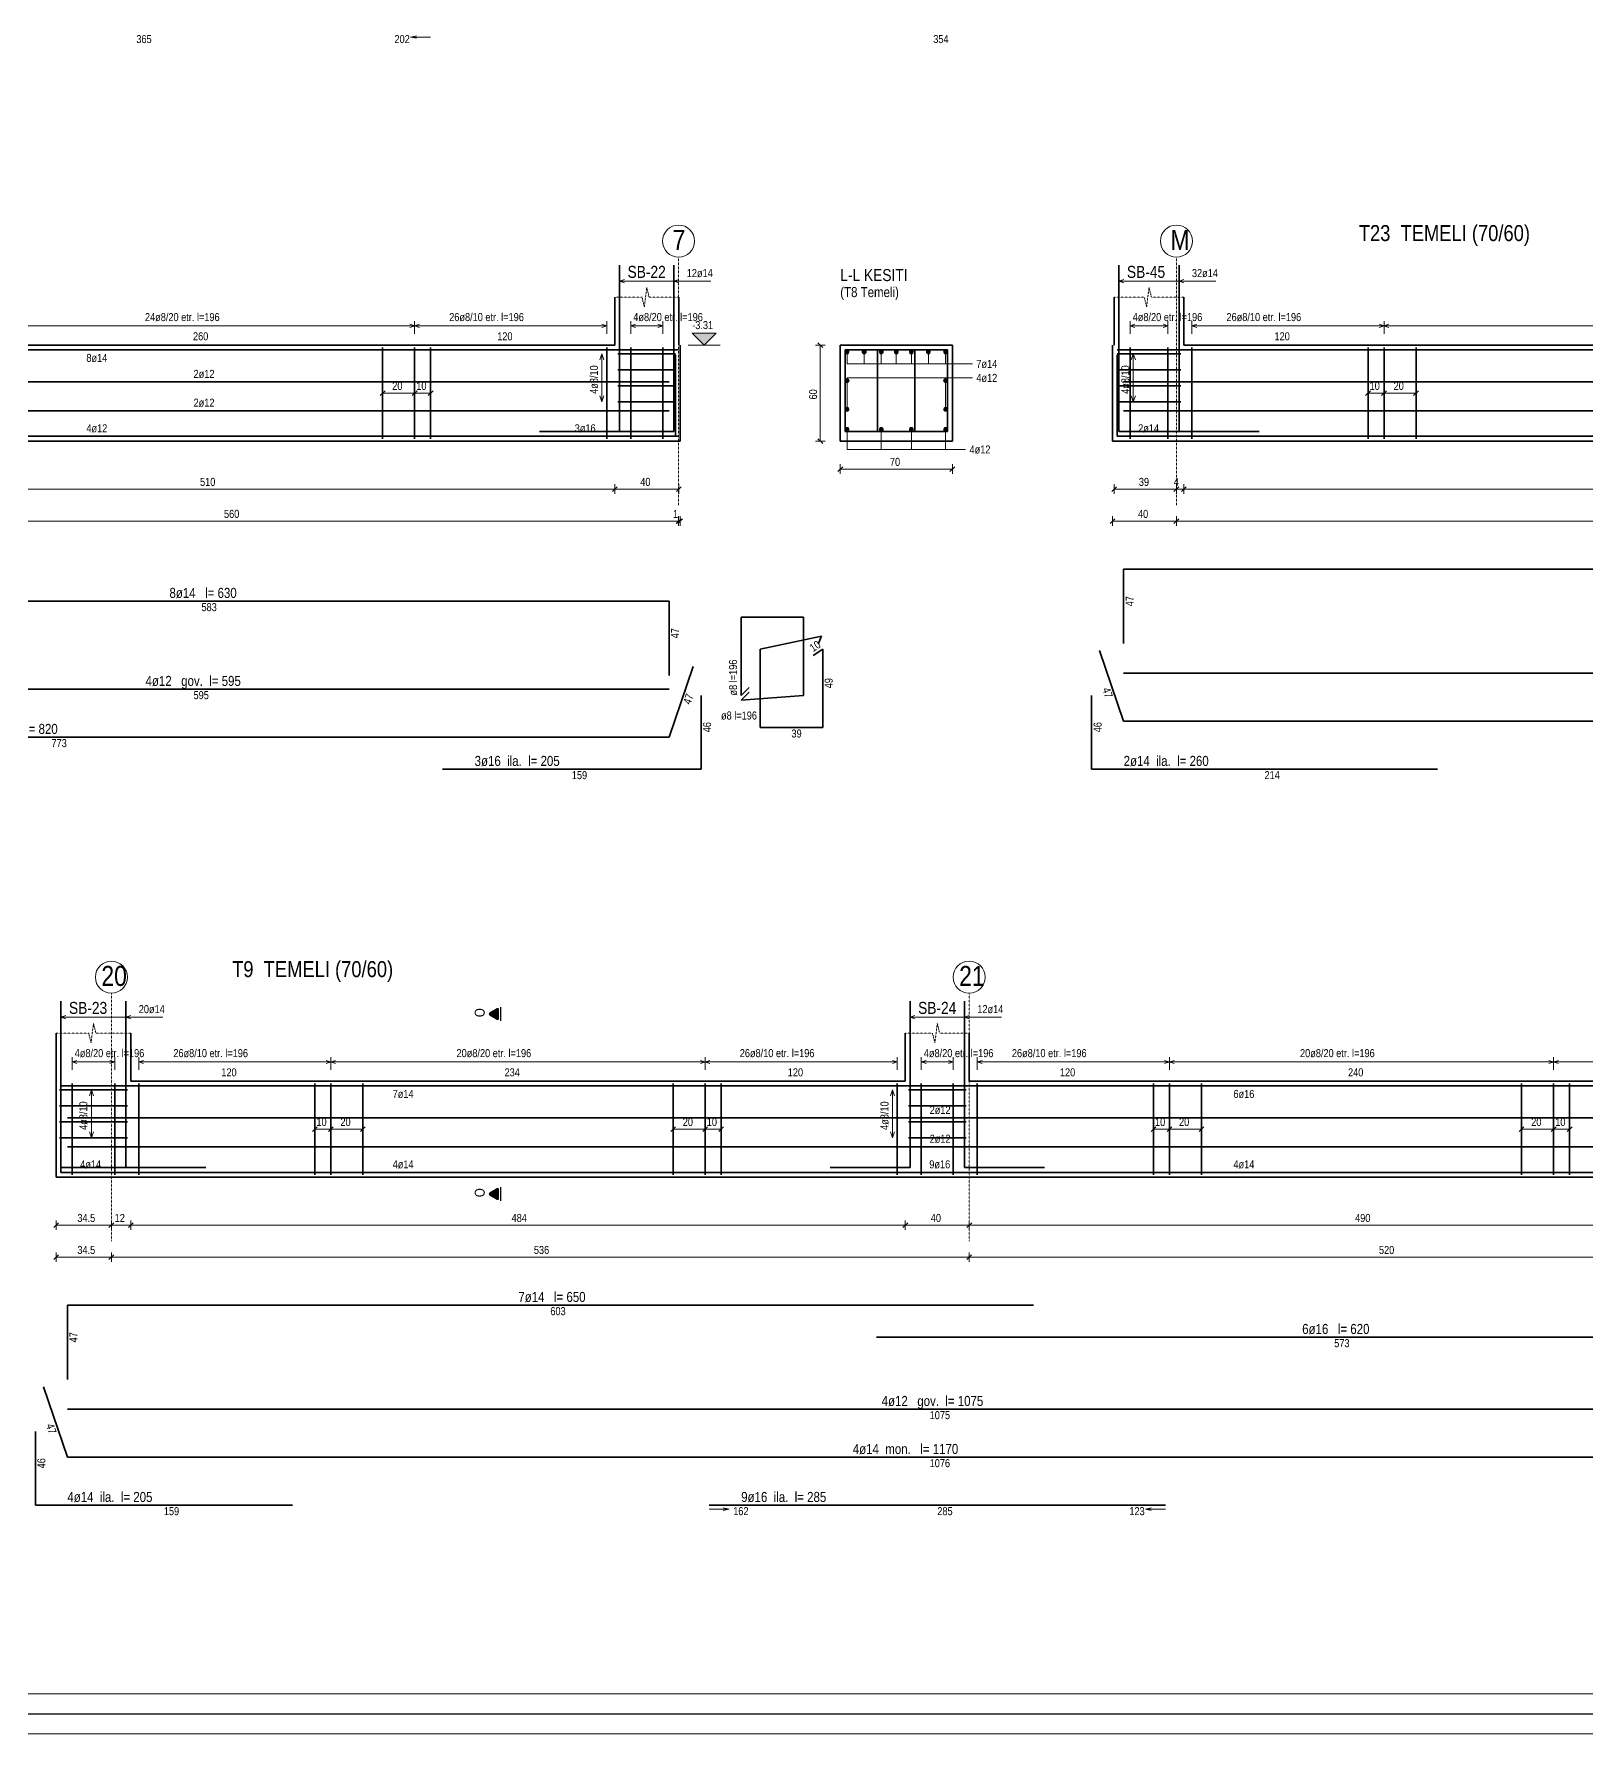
# Model space of a CAD drawing. Header units: millimetres. Extents: x -267 to 94375, y 6431 to 10838.
# Drawn here: x 27887 to 29828, y 6532 to 8657 of the extents above; entities that cross this region are included whole.
import ezdxf

# ---------------------------------------------------------------- set-up
doc = ezdxf.new("R2010")
doc.units = ezdxf.units.MM
doc.header["$LTSCALE"] = 0.0001
doc.linetypes.add('DASHED', pattern=[19.05, 12.7, -6.35])
for name, color, linetype, lineweight in [('AKS BALONU (BEYKENT)', 7, 'Continuous', 20), ('AKS CIZGISI (BEYKENT)', 252, 'DASHED', 20), ('AKS NO (BEYKENT)', 3, 'Continuous', 20), ('DONATI (BEYKENT)', 4, 'Continuous', 35), ('DONATI KESIT (BEYKENT)', 7, 'Continuous', 20), ('DONATI YAZISI (BEYKENT)', 3, 'Continuous', 20), ('FILIZ (BEYKENT)', 60, 'Continuous', 20), ('I.DONATI OKU (BEYKENT)', 160, 'Continuous', 20), ('KESIT ISMI (BEYKENT)', 6, 'Continuous', 20), ('KESIT SINIRI (BEYKENT)', 241, 'DASHED', 20), ('KESIT_(BEYKENT)', 151, 'Continuous', 25), ('KOLON ISMI (BEYKENT)', 91, 'Continuous', 20), ('KOT CIZGI (BEYKENT)', 120, 'Continuous', 20), ('KOT YAZI (BEYKENT)', 7, 'Continuous', 20), ('OLCU (BEYKENT)', 14, 'Continuous', 20), ('OLCU YAZISI (BEYKENT)', 7, 'Continuous', 20), ('REBAR_DET2', 1, 'Continuous', 20), ('SHEETSUMMARY-50', 152, 'Continuous', 20), ('SheetView', 40, 'Continuous', 20), ('SheetViewOut', 231, 'Continuous', 20), ('TEMEL (BEYKENT)', 2, 'Continuous', 35), ('TEMEL ISMI (BEYKENT)', 40, 'Continuous', 20)]:
    doc.layers.add(name, color=color, linetype=linetype, lineweight=lineweight)
doc.styles.add('KOT (BEYKENT)', font='')
doc.styles.add('OLCU (BEYKENT)', font='')
doc.styles.add('YAZI (BEYKENT)', font='')
doc.styles.get('KOT (BEYKENT)').set_extended_font_data('Bahnschrift Light Condensed')
doc.styles.get('OLCU (BEYKENT)').set_extended_font_data('Bahnschrift Light Condensed')
doc.styles.get('YAZI (BEYKENT)').set_extended_font_data('Bahnschrift Light Condensed')

msp = doc.modelspace()

# ---------------------------------------------------------------- hatches: boundary and pattern name
at = {"layer": 'DONATI KESIT (BEYKENT)', "lineweight": 30}
h = msp.add_hatch(color=256, dxfattribs=at)
h.dxf.hatch_style = 1
h.paths.add_polyline_path([(28900.79, 8259.33, 1), (28905.79, 8259.33, 1)])
h = msp.add_hatch(color=256, dxfattribs=at)
h.dxf.hatch_style = 1
h.paths.add_polyline_path([(28922.13, 8259.33, 1), (28927.13, 8259.33, 1)])
h = msp.add_hatch(color=256, dxfattribs=at)
h.dxf.hatch_style = 1
h.paths.add_polyline_path([(28943.46, 8259.33, 1), (28948.46, 8259.33, 1)])
h = msp.add_hatch(color=256, dxfattribs=at)
h.dxf.hatch_style = 1
h.paths.add_polyline_path([(28962.29, 8259.33, 1), (28967.29, 8259.33, 1)])
h = msp.add_hatch(color=256, dxfattribs=at)
h.dxf.hatch_style = 1
h.paths.add_polyline_path([(28981.13, 8259.33, 1), (28986.13, 8259.33, 1)])
h = msp.add_hatch(color=256, dxfattribs=at)
h.dxf.hatch_style = 1
h.paths.add_polyline_path([(29002.46, 8259.33, 1), (29007.46, 8259.33, 1)])
h = msp.add_hatch(color=256, dxfattribs=at)
h.dxf.hatch_style = 1
h.paths.add_polyline_path([(29023.79, 8259.33, 1), (29028.79, 8259.33, 1)])
h = msp.add_hatch(color=256, dxfattribs=at)
h.dxf.hatch_style = 1
h.paths.add_polyline_path([(28900.79, 8223.33, 1), (28905.79, 8223.33, 1)])
h = msp.add_hatch(color=256, dxfattribs=at)
h.dxf.hatch_style = 1
h.paths.add_polyline_path([(29023.79, 8223.33, 1), (29028.79, 8223.33, 1)])
h = msp.add_hatch(color=256, dxfattribs=at)
h.dxf.hatch_style = 1
h.paths.add_polyline_path([(28900.79, 8187.33, 1), (28905.79, 8187.33, 1)])
h = msp.add_hatch(color=256, dxfattribs=at)
h.dxf.hatch_style = 1
h.paths.add_polyline_path([(29023.79, 8187.33, 1), (29028.79, 8187.33, 1)])
h = msp.add_hatch(color=256, dxfattribs=at)
h.dxf.hatch_style = 1
h.paths.add_polyline_path([(28900.79, 8162.33, 1), (28905.79, 8162.33, 1)])
h = msp.add_hatch(color=256, dxfattribs=at)
h.dxf.hatch_style = 1
h.paths.add_polyline_path([(28943.46, 8162.33, 1), (28948.46, 8162.33, 1)])
h = msp.add_hatch(color=256, dxfattribs=at)
h.dxf.hatch_style = 1
h.paths.add_polyline_path([(28981.13, 8162.33, 1), (28986.13, 8162.33, 1)])
h = msp.add_hatch(color=256, dxfattribs=at)
h.dxf.hatch_style = 1
h.paths.add_polyline_path([(29023.79, 8162.33, 1), (29028.79, 8162.33, 1)])
at = {"layer": 'KESIT_(BEYKENT)'}
h = msp.add_hatch(color=256, dxfattribs=at)
h.dxf.hatch_style = 1
h.paths.add_polyline_path([(28467.8, 7437.23, 0.5773503), (28466.3, 7438.1), (28456.8, 7432.61, 0.5773503), (28456.8, 7430.88), (28466.3, 7425.39, 0.5773503), (28467.8, 7426.26)])
h = msp.add_hatch(color=256, dxfattribs=at)
h.dxf.hatch_style = 1
h.paths.add_polyline_path([(28467.8, 7212.23, 0.5773503), (28466.3, 7213.1), (28456.8, 7207.61, 0.5773503), (28456.8, 7205.88), (28466.3, 7200.39, 0.5773503), (28467.8, 7201.26)])
at = {"layer": 'KOT CIZGI (BEYKENT)'}
msp.add_hatch(color=256, dxfattribs=at).paths.add_polyline_path([(28739.79, 8282.83), (28709.79, 8282.83), (28724.79, 8267.83)])

# ---------------------------------------------------------------- linework, layer by layer
at = {"layer": 'AKS BALONU (BEYKENT)'}
for centre in [(28692.79, 8397.83), (29314.71, 8397.83), (27984.11, 7477.83), (29055.8, 7477.83)]:
    msp.add_circle(centre, 20, dxfattribs=at)
at = {"layer": 'AKS CIZGISI (BEYKENT)'}
for p, q in [((28692.79, 8377.83), (28692.79, 8067.83)), ((29314.71, 8377.83), (29314.71, 8067.83)), ((27984.11, 7457.83), (27984.11, 7147.83)), ((29055.8, 7457.83), (29055.8, 7147.83))]:
    msp.add_line(p, q, dxfattribs=at)
at = {"layer": 'DONATI (BEYKENT)'}
for p, q in [((28618.99, 8159.83), (28618.99, 8367.83)), ((28686.99, 8159.83), (28686.99, 8367.83)), ((29242.91, 8159.83), (29242.91, 8367.83)), ((29318.11, 8159.83), (29318.11, 8367.83)), ((25377.78, 8261.83), (28692.79, 8261.83)), ((28322.99, 8264.83), (28322.99, 8150.83)), ((28362.99, 8264.83), (28362.99, 8150.83)), ((28382.99, 8264.83), (28382.99, 8150.83)), ((28602.99, 8264.83), (28602.99, 8150.83)), ((28616.99, 8256.83), (28688.99, 8256.83)), ((28632.99, 8264.83), (28632.99, 8150.83)), ((28672.99, 8264.83), (28672.99, 8150.83)), ((28688.79, 8153.83), (28688.79, 8255.83)), ((28900.79, 8261.83), (29028.79, 8261.83)), ((28900.79, 8159.83), (28900.79, 8261.83)), ((28941.42, 8159.83), (28941.42, 8261.83)), ((28988.05, 8159.83), (28988.05, 8261.83)), ((29028.79, 8261.83), (29028.79, 8159.83)), ((29240.79, 8261.83), (30854.94, 8261.83)), ((29240.79, 8153.83), (29240.79, 8255.83)), ((29240.91, 8256.83), (29320.11, 8256.83)), ((29256.91, 8264.83), (29256.91, 8150.83)), ((29304.11, 8264.83), (29304.11, 8150.83)), ((29334.11, 8264.83), (29334.11, 8150.83)), ((29554.11, 8264.83), (29554.11, 8150.83)), ((29574.11, 8264.83), (29574.11, 8150.83)), ((29614.11, 8264.83), (29614.11, 8150.83)), ((28616.99, 8236.83), (28688.99, 8236.83)), ((29240.91, 8236.83), (29320.11, 8236.83)), ((25385.78, 8221.83), (28680.79, 8221.83)), ((28616.99, 8216.83), (28688.99, 8216.83)), ((29240.91, 8216.83), (29320.11, 8216.83)), ((29248.79, 8221.83), (30846.94, 8221.83)), ((25385.78, 8185.83), (28680.79, 8185.83)), ((28616.99, 8196.83), (28688.99, 8196.83)), ((29240.91, 8196.83), (29320.11, 8196.83)), ((29248.79, 8185.83), (30846.94, 8185.83)), ((28518.99, 8159.83), (28686.99, 8159.83)), ((29028.79, 8159.83), (28900.79, 8159.83)), ((29418.11, 8159.83), (29242.91, 8159.83)), ((25377.78, 8153.83), (28692.79, 8153.83)), ((29240.79, 8153.83), (30854.94, 8153.83)), ((29248.79, 7987.83), (29248.79, 7894.75)), ((29248.79, 7987.83), (30846.94, 7987.83)), ((27512.59, 7947.83), (28680.79, 7947.83)), ((28680.79, 7947.83), (28680.79, 7854.75)), ((28770.79, 7927.83), (28770.79, 7829.83)), ((28770.79, 7927.83), (28848.79, 7927.83)), ((28848.79, 7829.83), (28848.79, 7927.83)), ((28794.79, 7887.83), (28871.2, 7903.83)), ((28794.79, 7887.83), (28794.79, 7789.83)), ((28860.79, 7879.83), (28872.79, 7887.83)), ((28867.2, 7893.83), (28871.2, 7903.83)), ((28872.79, 7789.83), (28872.79, 7887.83)), ((29218.79, 7885.94), (29248.79, 7797.83)), ((28680.79, 7777.83), (28710.79, 7865.94)), ((29248.79, 7857.83), (30846.94, 7857.83)), ((27492.79, 7837.83), (28680.79, 7837.83)), ((28720.79, 7829.83), (28720.79, 7737.83)), ((28780.79, 7839.83), (28770.79, 7829.83)), ((28781.02, 7833.83), (28771.02, 7823.83)), ((28848.79, 7829.83), (28771.02, 7823.83)), ((29208.79, 7829.83), (29208.79, 7737.83)), ((27137.74, 7777.83), (28680.79, 7777.83)), ((28872.79, 7789.83), (28794.79, 7789.83)), ((29248.79, 7797.83), (30846.94, 7797.83)), ((28720.79, 7737.83), (28397.94, 7737.83)), ((29208.79, 7737.83), (29640.77, 7737.83)), ((27921.11, 7233.83), (27921.11, 7447.83)), ((28002.31, 7239.83), (28002.31, 7447.83)), ((28982, 7239.83), (28982, 7447.83)), ((29050, 7239.83), (29050, 7447.83)), ((27919.11, 7336.83), (28004.31, 7336.83)), ((27921.11, 7341.83), (30095.79, 7341.83)), ((27935.11, 7344.83), (27935.11, 7230.83)), ((27988.31, 7344.83), (27988.31, 7230.83)), ((28018.31, 7344.83), (28018.31, 7230.83)), ((28238.31, 7344.83), (28238.31, 7230.83)), ((28258.31, 7344.83), (28258.31, 7230.83)), ((28298.31, 7344.83), (28298.31, 7230.83)), ((28686, 7344.83), (28686, 7230.83)), ((28726, 7344.83), (28726, 7230.83)), ((28746, 7344.83), (28746, 7230.83)), ((28966, 7344.83), (28966, 7230.83)), ((28980, 7336.83), (29052, 7336.83)), ((28996, 7344.83), (28996, 7230.83)), ((29036, 7344.83), (29036, 7230.83)), ((29066, 7344.83), (29066, 7230.83)), ((29286, 7344.83), (29286, 7230.83)), ((29306, 7344.83), (29306, 7230.83)), ((29346, 7344.83), (29346, 7230.83)), ((29745.99, 7344.83), (29745.99, 7230.83)), ((29785.99, 7344.83), (29785.99, 7230.83)), ((29805.99, 7344.83), (29805.99, 7230.83)), ((27919.11, 7316.83), (28004.31, 7316.83)), ((28980, 7316.83), (29052, 7316.83)), ((27919.11, 7296.83), (28004.31, 7296.83)), ((27929.11, 7301.83), (30083.79, 7301.83)), ((28980, 7296.83), (29052, 7296.83)), ((27919.11, 7276.83), (28004.31, 7276.83)), ((28980, 7276.83), (29052, 7276.83)), ((27929.11, 7265.83), (30083.79, 7265.83)), ((28102.31, 7239.83), (27921.11, 7239.83)), ((27921.11, 7233.83), (30095.79, 7233.83)), ((28882, 7239.83), (28982, 7239.83)), ((29150, 7239.83), (29050, 7239.83)), ((27929.11, 7067.83), (27929.11, 6974.75)), ((27929.11, 7067.83), (29136, 7067.83)), ((28940, 7027.83), (30083.79, 7027.83)), ((27899.11, 6965.94), (27929.11, 6877.83)), ((27929.11, 6937.83), (30083.79, 6937.83)), ((27889.11, 6909.83), (27889.11, 6817.83)), ((27929.11, 6877.83), (30083.79, 6877.83)), ((27889.11, 6817.83), (28210.23, 6817.83)), ((28731, 6817.83), (29300.99, 6817.83))]:
    msp.add_line(p, q, dxfattribs=at)
at = {"layer": 'DONATI KESIT (BEYKENT)'}
for centre in [(28903.29, 8259.33), (28924.63, 8259.33), (28945.96, 8259.33), (28964.79, 8259.33), (28983.63, 8259.33), (29004.96, 8259.33), (29026.29, 8259.33), (28903.29, 8223.33), (29026.29, 8223.33), (28903.29, 8187.33), (29026.29, 8187.33), (28903.29, 8162.33), (28945.96, 8162.33), (28983.63, 8162.33), (29026.29, 8162.33)]:
    msp.add_circle(centre, 2.5, dxfattribs=at)
at = {"layer": 'I.DONATI OKU (BEYKENT)'}
for p, q in [((28618.99, 8347.83), (28624.99, 8349.83)), ((28618.99, 8347.83), (28732.99, 8347.83)), ((28618.99, 8347.83), (28624.99, 8345.83)), ((28686.99, 8347.83), (28692.99, 8349.83)), ((28686.99, 8347.83), (28692.99, 8345.83)), ((29242.91, 8347.83), (29248.91, 8349.83)), ((29242.91, 8347.83), (29364.11, 8347.83)), ((29242.91, 8347.83), (29248.91, 8345.83)), ((29318.11, 8347.83), (29324.11, 8349.83)), ((29318.11, 8347.83), (29324.11, 8345.83)), ((27602.79, 8291.83), (28602.99, 8291.83)), ((28356.99, 8293.83), (28368.99, 8289.83)), ((28356.99, 8289.83), (28368.99, 8293.83)), ((28362.99, 8297.83), (28362.99, 8281.83)), ((28602.99, 8291.83), (28596.99, 8293.83)), ((28602.99, 8291.83), (28596.99, 8289.83)), ((28602.99, 8297.83), (28602.99, 8281.83)), ((28632.99, 8297.83), (28632.99, 8281.83)), ((28632.99, 8291.83), (28638.99, 8293.83)), ((28632.99, 8291.83), (28672.99, 8291.83)), ((28632.99, 8291.83), (28638.99, 8289.83)), ((28672.99, 8291.83), (28666.99, 8293.83)), ((28672.99, 8291.83), (28666.99, 8289.83)), ((28672.99, 8297.83), (28672.99, 8281.83)), ((29256.91, 8297.83), (29256.91, 8281.83)), ((29256.91, 8291.83), (29262.91, 8293.83)), ((29256.91, 8291.83), (29304.11, 8291.83)), ((29256.91, 8291.83), (29262.91, 8289.83)), ((29304.11, 8291.83), (29298.11, 8293.83)), ((29304.11, 8291.83), (29298.11, 8289.83)), ((29304.11, 8297.83), (29304.11, 8281.83)), ((29334.11, 8297.83), (29334.11, 8281.83)), ((29334.11, 8291.83), (29340.11, 8293.83)), ((29334.11, 8291.83), (30740.74, 8291.83)), ((29334.11, 8291.83), (29340.11, 8289.83)), ((29568.11, 8293.83), (29580.11, 8289.83)), ((29568.11, 8289.83), (29580.11, 8293.83)), ((29574.11, 8297.83), (29574.11, 8281.83)), ((28596.99, 8256.83), (28594.49, 8249.33)), ((28596.99, 8256.83), (28596.99, 8196.83)), ((28596.99, 8256.83), (28599.49, 8249.33)), ((28903.29, 8259.33), (28903.29, 8244.33)), ((28924.63, 8259.33), (28924.63, 8244.33)), ((28945.96, 8259.33), (28945.96, 8244.33)), ((28964.79, 8259.33), (28964.79, 8244.33)), ((28983.63, 8259.33), (28983.63, 8244.33)), ((29004.96, 8259.33), (29004.96, 8244.33)), ((29026.29, 8259.33), (29026.29, 8244.33)), ((29260.91, 8256.83), (29258.41, 8249.33)), ((29260.91, 8256.83), (29260.91, 8196.83)), ((29260.91, 8256.83), (29263.41, 8249.33)), ((28903.29, 8244.33), (29059.79, 8244.33)), ((28903.29, 8187.33), (28903.29, 8226.83)), ((28903.29, 8226.83), (29059.79, 8226.83)), ((29026.29, 8187.33), (29026.29, 8226.83)), ((28596.99, 8196.83), (28594.49, 8204.33)), ((28596.99, 8196.83), (28599.49, 8204.33)), ((29260.91, 8196.83), (29258.41, 8204.33)), ((29260.91, 8196.83), (29263.41, 8204.33)), ((28903.29, 8162.33), (28903.29, 8137.33)), ((28945.96, 8162.33), (28945.96, 8137.33)), ((28983.63, 8162.33), (28983.63, 8137.33)), ((29026.29, 8162.33), (29026.29, 8137.33)), ((28903.29, 8137.33), (29051.29, 8137.33)), ((27921.11, 7427.83), (27927.11, 7429.83)), ((27921.11, 7427.83), (28048.31, 7427.83)), ((27921.11, 7427.83), (27927.11, 7425.83)), ((28002.31, 7427.83), (28008.31, 7429.83)), ((28002.31, 7427.83), (28008.31, 7425.83)), ((28982, 7427.83), (28988, 7429.83)), ((28982, 7427.83), (29096, 7427.83)), ((28982, 7427.83), (28988, 7425.83)), ((29050, 7427.83), (29056, 7429.83)), ((29050, 7427.83), (29056, 7425.83)), ((27935.11, 7377.83), (27935.11, 7361.83)), ((27935.11, 7371.83), (27941.11, 7373.83)), ((27988.31, 7371.83), (27982.31, 7373.83)), ((27988.31, 7377.83), (27988.31, 7361.83)), ((28018.31, 7377.83), (28018.31, 7361.83)), ((28018.31, 7371.83), (28024.31, 7373.83)), ((28252.31, 7373.83), (28264.31, 7369.83)), ((28252.31, 7369.83), (28264.31, 7373.83)), ((28258.31, 7377.83), (28258.31, 7361.83)), ((28720, 7373.83), (28732, 7369.83)), ((28720, 7369.83), (28732, 7373.83)), ((28726, 7377.83), (28726, 7361.83)), ((28966, 7371.83), (28960, 7373.83)), ((28966, 7377.83), (28966, 7361.83)), ((28996, 7377.83), (28996, 7361.83)), ((28996, 7371.83), (29002, 7373.83)), ((29036, 7371.83), (29030, 7373.83)), ((29036, 7377.83), (29036, 7361.83)), ((29066, 7377.83), (29066, 7361.83)), ((29066, 7371.83), (29072, 7373.83)), ((29300, 7373.83), (29312, 7369.83)), ((29300, 7369.83), (29312, 7373.83)), ((29306, 7377.83), (29306, 7361.83)), ((29779.99, 7373.83), (29791.99, 7369.83)), ((29779.99, 7369.83), (29791.99, 7373.83)), ((29785.99, 7377.83), (29785.99, 7361.83)), ((27935.11, 7371.83), (27988.31, 7371.83)), ((27935.11, 7371.83), (27941.11, 7369.83)), ((27988.31, 7371.83), (27982.31, 7369.83)), ((28018.31, 7371.83), (28966, 7371.83)), ((28018.31, 7371.83), (28024.31, 7369.83)), ((28966, 7371.83), (28960, 7369.83)), ((28996, 7371.83), (29036, 7371.83)), ((28996, 7371.83), (29002, 7369.83)), ((29036, 7371.83), (29030, 7369.83)), ((29066, 7371.83), (30025.99, 7371.83)), ((29066, 7371.83), (29072, 7369.83)), ((27959.11, 7336.83), (27956.61, 7329.33)), ((27959.11, 7336.83), (27959.11, 7276.83)), ((27959.11, 7336.83), (27961.61, 7329.33)), ((28960, 7336.83), (28957.5, 7329.33)), ((28960, 7336.83), (28960, 7276.83)), ((28960, 7336.83), (28962.5, 7329.33)), ((27959.11, 7276.83), (27956.61, 7284.33)), ((27959.11, 7276.83), (27961.61, 7284.33)), ((28960, 7276.83), (28957.5, 7284.33)), ((28960, 7276.83), (28962.5, 7284.33))]:
    msp.add_line(p, q, dxfattribs=at)
at = {"layer": 'KESIT SINIRI (BEYKENT)'}
for p, q in [((28649.99, 8315.83), (28652.99, 8339.83)), ((28652.99, 8339.83), (28655.99, 8327.83)), ((29277.51, 8315.83), (29280.51, 8339.83)), ((29280.51, 8339.83), (29283.51, 8327.83)), ((28612.99, 8327.83), (28646.99, 8327.83)), ((28646.99, 8327.83), (28649.99, 8315.83)), ((28655.99, 8327.83), (28692.99, 8327.83)), ((29236.91, 8327.83), (29274.51, 8327.83)), ((29274.51, 8327.83), (29277.51, 8315.83)), ((29283.51, 8327.83), (29324.11, 8327.83)), ((27958.71, 7395.83), (27961.71, 7419.83)), ((27961.71, 7419.83), (27964.71, 7407.83)), ((29013, 7395.83), (29016, 7419.83)), ((29016, 7419.83), (29019, 7407.83)), ((27915.11, 7407.83), (27955.71, 7407.83)), ((27955.71, 7407.83), (27958.71, 7395.83)), ((27964.71, 7407.83), (28008.31, 7407.83)), ((28976, 7407.83), (29010, 7407.83)), ((29010, 7407.83), (29013, 7395.83)), ((29019, 7407.83), (29056, 7407.83))]:
    msp.add_line(p, q, dxfattribs=at)
at = {"layer": 'KESIT_(BEYKENT)'}
for p, q in [((28470.3, 7440.41), (28470.3, 7423.09)), ((28470.3, 7215.41), (28470.3, 7198.08))]:
    msp.add_line(p, q, dxfattribs=at)
at = {"layer": 'KESIT_(BEYKENT)', "flags": 128}
for points in [[(28466.3, 7438.1), (28456.8, 7432.61, 0.5773503), (28456.8, 7430.88), (28466.3, 7425.39, 0.5773503), (28467.8, 7426.26), (28467.8, 7437.23, 0.5773503)], [(28466.3, 7213.1), (28456.8, 7207.61, 0.5773503), (28456.8, 7205.88), (28466.3, 7200.39, 0.5773503), (28467.8, 7201.26), (28467.8, 7212.23, 0.5773503)]]:
    msp.add_lwpolyline(points, format="xyb", close=True, dxfattribs=at)
at = {"layer": 'KOT CIZGI (BEYKENT)'}
for p, q in [((28704.79, 8267.83), (28744.79, 8267.83)), ((28709.79, 8282.83), (28739.79, 8282.83)), ((28724.79, 8267.83), (28709.79, 8282.83)), ((28724.79, 8267.83), (28739.79, 8282.83))]:
    msp.add_line(p, q, dxfattribs=at)
at = {"layer": 'OLCU (BEYKENT)'}
for p, q in [((28863.79, 8267.83), (28875.79, 8267.83)), ((28872.79, 8264.83), (28866.79, 8270.83)), ((28869.79, 8147.83), (28869.79, 8267.83)), ((28325.99, 8210.83), (28319.99, 8204.83)), ((28322.99, 8213.83), (28322.99, 8201.83)), ((28322.99, 8207.83), (28382.99, 8207.83)), ((28365.99, 8210.83), (28359.99, 8204.83)), ((28362.99, 8213.83), (28362.99, 8201.83)), ((28379.99, 8204.83), (28385.99, 8210.83)), ((29557.11, 8210.83), (29551.11, 8204.83)), ((29554.11, 8213.83), (29554.11, 8201.83)), ((29554.11, 8207.83), (29614.11, 8207.83)), ((29577.11, 8210.83), (29571.11, 8204.83)), ((29574.11, 8213.83), (29574.11, 8201.83)), ((29611.11, 8204.83), (29617.11, 8210.83)), ((28863.79, 8147.83), (28875.79, 8147.83)), ((28866.79, 8150.83), (28872.79, 8144.83)), ((28894.79, 8118.83), (28894.79, 8106.83)), ((29034.79, 8118.83), (29034.79, 8106.83)), ((28897.79, 8115.83), (28891.79, 8109.83)), ((28894.79, 8112.83), (29034.79, 8112.83)), ((29037.79, 8115.83), (29031.79, 8109.83)), ((27512.79, 8087.83), (28692.79, 8087.83)), ((28615.99, 8090.83), (28609.99, 8084.83)), ((28612.99, 8093.83), (28612.99, 8081.83)), ((28695.99, 8090.83), (28689.99, 8084.83)), ((28692.99, 8093.83), (28692.99, 8081.83)), ((29239.91, 8090.83), (29233.91, 8084.83)), ((29236.91, 8093.83), (29236.91, 8081.83)), ((29236.91, 8087.83), (30750.74, 8087.83)), ((29317.71, 8090.83), (29311.71, 8084.83)), ((29314.71, 8093.83), (29314.71, 8081.83)), ((29327.11, 8090.83), (29321.11, 8084.83)), ((29324.11, 8093.83), (29324.11, 8081.83)), ((28692.79, 8053.83), (28692.79, 8041.83)), ((28694.79, 8053.83), (28694.79, 8041.83)), ((29234.79, 8053.83), (29234.79, 8041.83)), ((29314.71, 8053.83), (29314.71, 8041.83)), ((25371.78, 8047.83), (28694.79, 8047.83)), ((28695.79, 8050.83), (28689.79, 8044.83)), ((28697.79, 8050.83), (28691.79, 8044.83)), ((29237.79, 8050.83), (29231.79, 8044.83)), ((29234.79, 8047.83), (30860.94, 8047.83)), ((29317.71, 8050.83), (29311.71, 8044.83)), ((28241.31, 7290.83), (28235.31, 7284.83)), ((28238.31, 7293.83), (28238.31, 7281.83)), ((28261.31, 7290.83), (28255.31, 7284.83)), ((28258.31, 7293.83), (28258.31, 7281.83)), ((28295.31, 7284.83), (28301.31, 7290.83)), ((28689, 7290.83), (28683, 7284.83)), ((28686, 7293.83), (28686, 7281.83)), ((28729, 7290.83), (28723, 7284.83)), ((28726, 7293.83), (28726, 7281.83)), ((28743, 7284.83), (28749, 7290.83)), ((29289, 7290.83), (29283, 7284.83)), ((29286, 7293.83), (29286, 7281.83)), ((29309, 7290.83), (29303, 7284.83)), ((29306, 7293.83), (29306, 7281.83)), ((29343, 7284.83), (29349, 7290.83)), ((29748.99, 7290.83), (29742.99, 7284.83)), ((29745.99, 7293.83), (29745.99, 7281.83)), ((29788.99, 7290.83), (29782.99, 7284.83)), ((29785.99, 7293.83), (29785.99, 7281.83)), ((29802.99, 7284.83), (29808.99, 7290.83)), ((28238.31, 7287.83), (28298.31, 7287.83)), ((28686, 7287.83), (28746, 7287.83)), ((29286, 7287.83), (29346, 7287.83)), ((29745.99, 7287.83), (29805.99, 7287.83)), ((27918.11, 7170.83), (27912.11, 7164.83)), ((27915.11, 7173.83), (27915.11, 7161.83)), ((27915.11, 7167.83), (29055.8, 7167.83)), ((27987.11, 7170.83), (27981.11, 7164.83)), ((27984.11, 7173.83), (27984.11, 7161.83)), ((28011.31, 7170.83), (28005.31, 7164.83)), ((28008.31, 7173.83), (28008.31, 7161.83)), ((28979, 7170.83), (28973, 7164.83)), ((28976, 7173.83), (28976, 7161.83)), ((29059, 7170.83), (29053, 7164.83)), ((29056, 7173.83), (29056, 7161.83)), ((29056, 7167.83), (30095.79, 7167.83)), ((27918.11, 7130.83), (27912.11, 7124.83)), ((27915.11, 7133.83), (27915.11, 7121.83)), ((27915.11, 7127.83), (30097.79, 7127.83)), ((27987.11, 7130.83), (27981.11, 7124.83)), ((27984.11, 7133.83), (27984.11, 7121.83)), ((29058.8, 7130.83), (29052.8, 7124.83)), ((29055.8, 7133.83), (29055.8, 7121.83))]:
    msp.add_line(p, q, dxfattribs=at)
at = {"layer": 'REBAR_DET2'}
for p, q in [((28357.81, 8652.83), (28365.17, 8654.29)), ((28382.81, 8652.83), (28357.81, 8652.83)), ((28357.81, 8652.83), (28365.17, 8651.37)), ((28731, 6812.83), (28756, 6812.83)), ((28756, 6812.83), (28748.64, 6814.29)), ((28756, 6812.83), (28748.64, 6811.37)), ((29275.99, 6812.83), (29283.35, 6814.29)), ((29300.99, 6812.83), (29275.99, 6812.83)), ((29275.99, 6812.83), (29283.35, 6811.37))]:
    msp.add_line(p, q, dxfattribs=at)
at = {"layer": 'SHEETSUMMARY-50', "const_width": 2, "flags": 128}
msp.add_lwpolyline([(9013.61, 6556.81), (39480.33, 6556.81), (39480.33, 10706.81), (9013.61, 10706.81)], close=True, dxfattribs=at)
at = {"layer": 'SheetView'}
msp.add_lwpolyline([(9038.61, 6581.81), (38855.33, 6581.81), (38855.33, 10681.81), (9038.61, 10681.81)], close=True, dxfattribs=at)
at = {"layer": 'SheetViewOut'}
msp.add_lwpolyline([(8988.61, 6531.81), (39505.33, 6531.81), (39505.33, 10731.81), (8988.61, 10731.81)], close=True, dxfattribs=at)
at = {"layer": 'TEMEL (BEYKENT)'}
for p, q in [((28612.99, 8267.83), (28612.99, 8327.83)), ((28692.99, 8327.83), (28692.99, 8267.83)), ((29236.91, 8327.83), (29236.91, 8267.83)), ((29324.11, 8327.83), (29324.11, 8267.83)), ((27592.79, 8267.83), (28612.99, 8267.83)), ((28694.79, 8267.83), (28694.79, 8147.83)), ((29034.79, 8267.83), (28894.79, 8267.83)), ((28894.79, 8267.83), (28894.79, 8147.83)), ((29034.79, 8147.83), (29034.79, 8267.83)), ((29234.79, 8267.83), (29234.79, 8147.83)), ((29324.11, 8267.83), (30750.74, 8267.83)), ((25371.78, 8147.83), (28694.79, 8147.83)), ((28894.79, 8147.83), (29034.79, 8147.83)), ((29234.79, 8147.83), (30860.94, 8147.83)), ((27915.11, 7407.83), (27915.11, 7227.83)), ((28008.31, 7407.83), (28008.31, 7347.83)), ((28976, 7347.83), (28976, 7407.83)), ((29056, 7407.83), (29056, 7347.83)), ((28008.31, 7347.83), (28976, 7347.83)), ((29056, 7347.83), (30035.99, 7347.83)), ((27915.11, 7227.83), (30097.79, 7227.83))]:
    msp.add_line(p, q, dxfattribs=at)

# ---------------------------------------------------------------- texts
at = {"layer": 'AKS NO (BEYKENT)', "style": 'YAZI (BEYKENT)'}
for s, p in [('7', (28685.29, 8386.83)), ('M', (29307.21, 8386.83)), ('20', (27971.61, 7466.83)), ('21', (29043.3, 7466.83))]:
    msp.add_text(s, height=25, dxfattribs=at).set_placement(p)
at = {"layer": 'DONATI YAZISI (BEYKENT)', "style": 'YAZI (BEYKENT)'}
for s, height, p in [(' 24ø8/20 etr. l=196', 10, (28022.89, 8297.83)), (' 26ø8/10 etr. l=196', 10, (28402.99, 8297.83)), (' 4ø8/20 etr. l=196', 10, (28632.99, 8297.83)), (' 4ø8/20 etr. l=196', 10, (29256.91, 8297.83)), (' 26ø8/10 etr. l=196', 10, (29374.11, 8297.83)), ('8ø14', 10, (27952.89, 8246.83)), ('7ø14', 10, (29064.79, 8239.33)), ('2ø12', 10, (28086.79, 8226.83)), ('4ø12', 10, (29064.79, 8221.83)), ('2ø12', 10, (28086.79, 8190.83)), ('4ø12', 10, (27952.89, 8158.83)), ('3ø16', 10, (28562.99, 8158.83)), ('2ø14', 10, (29266.91, 8158.83)), ('4ø12', 10, (29056.29, 8132.33)), ('8ø14   l= 630', 12.5, (28056.69, 7951.83)), ('4ø12   gov.  l= 595', 12.5, (28026.79, 7841.83)), ('ø8 l=196', 10, (28745.79, 7799.83)), (' 4ø12  mon.   l= 820', 12.5, (27789.27, 7781.83)), ('3ø16  ila.  l= 205', 12.5, (28437.94, 7741.83)), ('2ø14  ila.  l= 260', 12.5, (29248.79, 7741.83)), (' 4ø8/20 etr. l=196', 10, (27935.11, 7377.83)), (' 26ø8/10 etr. l=196', 10, (28058.31, 7377.83)), (' 20ø8/20 etr. l=196', 10, (28412.15, 7377.83)), (' 26ø8/10 etr. l=196', 10, (28766, 7377.83)), (' 4ø8/20 etr. l=196', 10, (28996, 7377.83)), (' 26ø8/10 etr. l=196', 10, (29106, 7377.83)), (' 20ø8/20 etr. l=196', 10, (29465.99, 7377.83)), ('7ø14', 10, (28335.55, 7326.83)), ('6ø16', 10, (29385.99, 7326.83)), ('2ø12', 10, (29006.45, 7306.83)), ('2ø12', 10, (29006.45, 7270.83)), ('4ø14', 10, (27945.11, 7238.83)), ('4ø14', 10, (28335.55, 7238.83)), ('9ø16', 10, (29006, 7238.83)), ('4ø14', 10, (29385.99, 7238.83)), ('7ø14   l= 650', 12.5, (28492.55, 7071.83)), ('6ø16   l= 620', 12.5, (29471.89, 7031.83)), ('4ø12   gov.  l= 1075', 12.5, (28946.45, 6941.83)), (' 4ø14  mon.   l= 1170', 12.5, (28906.45, 6881.83)), ('4ø14  ila.  l= 205', 12.5, (27929.11, 6821.83)), ('9ø16  ila.  l= 285', 12.5, (28771, 6821.83))]:
    msp.add_text(s, height=height, dxfattribs=at).set_placement(p)
for s, p in [('4ø8/10', (28591.99, 8206.83)), ('4ø8/10', (29255.91, 8206.83)), ('ø8 l=196', (28765.79, 7829.83)), ('4ø8/10', (27954.11, 7286.83)), ('4ø8/10', (28955, 7286.83))]:
    msp.add_text(s, height=10, rotation=90, dxfattribs=at).set_placement(p)
at = {"layer": 'FILIZ (BEYKENT)', "style": 'YAZI (BEYKENT)'}
for s, p in [('12ø14', (28702.99, 8352.83)), ('32ø14', (29334.11, 8352.83)), ('20ø14', (28018.31, 7432.83)), ('12ø14', (29066, 7432.83))]:
    msp.add_text(s, height=10, dxfattribs=at).set_placement(p)
at = {"layer": 'KESIT ISMI (BEYKENT)', "style": 'YAZI (BEYKENT)'}
msp.add_text('L-L KESITI', height=15, dxfattribs=at).set_placement((28894.79, 8347.83))
for p in [(28450.55, 7427.83), (28450.55, 7202.83)]:
    msp.add_text('O', height=12.5, rotation=90, dxfattribs=at).set_placement(p)
at = {"layer": 'KOLON ISMI (BEYKENT)', "style": 'YAZI (BEYKENT)'}
for s, p in [('SB-22', (28628.99, 8351.83)), ('SB-45', (29252.91, 8351.83)), ('SB-23', (27931.11, 7431.83)), ('SB-24', (28992, 7431.83))]:
    msp.add_text(s, height=15, dxfattribs=at).set_placement(p)
at = {"layer": 'KOT YAZI (BEYKENT)', "style": 'KOT (BEYKENT)'}
msp.add_text('-3.31', height=10, dxfattribs=at).set_placement((28709.79, 8287.83))
at = {"layer": 'OLCU YAZISI (BEYKENT)', "style": 'OLCU (BEYKENT)'}
for s, p in [('365', (28015.31, 8645.33)), ('202', (28337.81, 8645.33)), ('354', (29010.99, 8645.33)), (' 260', (28082.89, 8273.83)), (' 120', (28462.99, 8273.83)), (' 120', (29434.11, 8273.83)), ('20', (28334.99, 8211.83)), ('10', (28364.99, 8211.83)), ('10', (29556.11, 8211.83)), ('20', (29586.11, 8211.83)), ('70', (28956.79, 8116.83)), ('510', (28094.89, 8091.83)), ('40', (28644.89, 8091.83)), ('39', (29267.81, 8091.83)), ('4', (29311.41, 8091.83)), ('560', (28124.79, 8051.83)), ('1', (28685.79, 8051.83)), ('40', (29266.75, 8051.83)), ('583', (28096.69, 7935.33)), ('595', (28086.79, 7825.33)), ('39', (28833.79, 7777.33)), ('773', (27909.27, 7765.33)), ('159', (28559.37, 7725.33)), ('214', (29424.78, 7725.33)), (' 120', (28118.31, 7353.83)), (' 234', (28472.15, 7353.83)), (' 120', (28826, 7353.83)), (' 120', (29166, 7353.83)), (' 240', (29525.99, 7353.83)), ('10', (28240.31, 7291.83)), ('20', (28270.31, 7291.83)), ('20', (28698, 7291.83)), ('10', (28728, 7291.83)), ('10', (29288, 7291.83)), ('20', (29318, 7291.83)), ('20', (29757.99, 7291.83)), ('10', (29787.99, 7291.83)), ('34.5', (27941.61, 7171.83)), ('12', (27988.21, 7171.83)), ('484', (28484.15, 7171.83)), ('40', (29007.9, 7171.83)), ('490', (29537.99, 7171.83)), ('34.5', (27941.61, 7131.83)), ('536', (28511.95, 7131.83)), ('520', (29567.79, 7131.83)), ('603', (28532.55, 7055.33)), ('573', (29511.89, 7015.33)), ('1075', (29006.45, 6925.33)), ('1076', (29006.45, 6865.33)), ('159', (28049.67, 6805.33)), ('162', (28761, 6805.33)), ('285', (29016, 6805.33)), ('123', (29255.99, 6805.33))]:
    msp.add_text(s, height=10, dxfattribs=at).set_placement(p)
for s, rotation, p in [('60', 90, (28865.79, 8199.83)), ('47', 90, (29261.29, 7941.29)), ('47', 90, (28693.29, 7901.29)), ('10', 34, (28860.79, 7883.83)), ('49', 90, (28885.29, 7838.83)), ('47', 71.19791, (28707.63, 7817.86)), ('47', 288.80209, (29221.96, 7837.86)), ('46', 90, (28733.29, 7783.83)), ('46', 90, (29221.29, 7783.83)), ('47', 90, (27941.61, 7021.29)), ('47', 288.80209, (27902.28, 6917.86)), ('46', 90, (27901.61, 6863.83))]:
    msp.add_text(s, height=10, rotation=rotation, dxfattribs=at).set_placement(p)
at = {"layer": 'TEMEL ISMI (BEYKENT)', "style": 'YAZI (BEYKENT)'}
for s, height, p in [('T23  TEMELI (70/60)', 20, (29542.55, 8397.83)), ('(T8 Temeli)', 12.5, (28894.79, 8327.83)), ('T9  TEMELI (70/60)', 20, (28134.96, 7477.83))]:
    msp.add_text(s, height=height, dxfattribs=at).set_placement(p)

doc.saveas('drawing.dxf')
